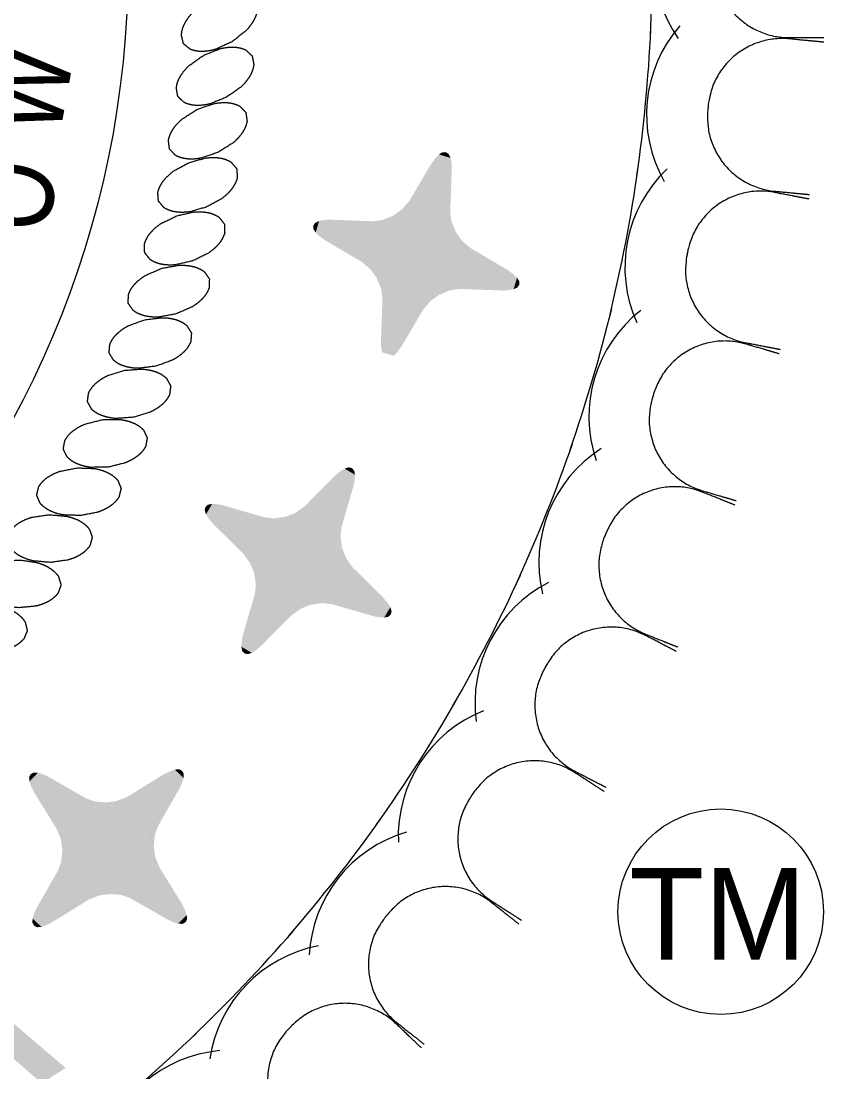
# Model space of a CAD drawing. Header units: feet. Extents: x 715168 to 716636, y 927703 to 928239.
# Drawn here: x 715807.8 to 715815.04, y 927830.44 to 927839.91 of the extents above; entities that cross this region are included whole.
import ezdxf
from ezdxf.enums import TextEntityAlignment as Align

# ---------------------------------------------------------------- set-up
doc = ezdxf.new("R2010")
doc.units = ezdxf.units.FT
doc.header["$MEASUREMENT"] = 0
doc.layers.add('62', color=7, linetype='Continuous', lineweight=0)
doc.styles.add('Style-ENGINEERING', font='ENGINEERING.shx')
doc.styles.add('Style-LOW_RES_FILLED', font='LOW_RES_FILLED.shx')

msp = doc.modelspace()

# ---------------------------------------------------------------- linework, layer by layer
at = {"layer": '62', "color": 7, "linetype": 'Continuous', "lineweight": 13}
msp.add_circle((715814.113, 927831.8803), 0.9264, dxfattribs=at)
at = {"layer": '62', "color": 7, "linetype": 'Continuous', "lineweight": 0}
msp.add_ellipse((715800.1279, 927840.4269), major_axis=(8.6411, 0), ratio=0.999837, dxfattribs=at)
for centre, major_axis, start_param, end_param in [((715814.7253, 927840.4552), (1.2181, 0), 2.519787, 3.756087), ((715799.2598, 927840.4442), (14.2346, 0), 6.23653, 6.32984), ((715814.6619, 927839.0678), (1.2181, 0), 2.424587, 3.660887), ((715799.2654, 927840.5266), (14.2346, 0), 6.141331, 6.234641), ((715799.2788, 927840.6081), (14.2346, 0), 6.046131, 6.139441), ((715814.4669, 927837.6926), (1.2181, 0), 2.329387, 3.565688), ((715799.2998, 927840.688), (14.2346, 0), 5.950931, 6.044241), ((715814.142, 927836.3422), (1.2181, 0), 2.234187, 3.470488), ((715799.3284, 927840.7655), (14.2346, 0), 5.855731, 5.949041), ((715813.6902, 927835.0288), (1.2181, 0), 2.138987, 3.375288), ((715799.3642, 927840.84), (14.2346, 0), 5.760531, 5.853841), ((715813.1156, 927833.7643), (1.2181, 0), 2.043788, 3.280088), ((715799.407, 927840.9107), (14.2346, 0), 5.665332, 5.758642), ((715812.4234, 927832.5601), (1.2181, 0), 1.948588, 3.184888), ((715799.4562, 927840.977), (14.2346, 0), 5.570132, 5.663442), ((715811.6198, 927831.4271), (1.2181, 0), 1.853388, 3.089689), ((715799.5116, 927841.0384), (14.2346, 0), 5.474932, 5.568242), ((715810.7121, 927830.3757), (1.2181, 0), 1.758188, 2.994489), ((715799.5725, 927841.0942), (14.2346, 0), 5.379732, 5.473042), ((715809.7086, 927829.4153), (1.2181, 0), 1.662989, 2.899289)]:
    msp.add_ellipse(centre, major_axis=major_axis, ratio=0.999837, start_param=start_param, end_param=end_param, dxfattribs=at)
for points, weights, knots in [([(715815.0434, 927841.1401), (715814.8856, 927841.1401), (715814.7278, 927841.1401), (715814.0589, 927841.1399), (715814.0589, 927840.4712), (715814.0585, 927840.4505), (715814.0585, 927840.4298), (715814.0589, 927839.7609), (715814.7277, 927839.7609), (715814.8856, 927839.7607), (715815.0434, 927839.7607)], [1, 1, 1, 0.707106781187, 1, 1, 1, 0.707106781187, 1, 1, 1], [0, 0, 0, 0.2, 0.2, 0.4, 0.4, 0.6, 0.6, 0.8, 0.8, 1, 1, 1]), ([(715809.269, 927839.7069), (715809.299, 927839.6816), (715809.3291, 927839.6562), (715809.3846, 927839.6337), (715809.4442, 927839.6359), (715809.5073, 927839.6383), (715809.5672, 927839.6583), (715809.6369, 927839.691), (715809.7071, 927839.7237), (715809.7679, 927839.7714), (715809.8288, 927839.8191), (715809.8734, 927839.8635), (715809.904, 927839.9187), (715809.9329, 927839.9709), (715809.9378, 927840.0303), (715809.9283, 927840.0686), (715809.9192, 927840.1071), (715809.8892, 927840.1325), (715809.8592, 927840.1579), (715809.804, 927840.1804), (715809.7444, 927840.1781), (715809.6813, 927840.1758), (715809.6214, 927840.1558), (715809.5514, 927840.1232), (715809.4814, 927840.0906), (715809.4208, 927840.0429), (715809.3602, 927839.9952), (715809.3152, 927839.9506), (715809.2846, 927839.8954), (715809.2557, 927839.8432), (715809.2509, 927839.7838), (715809.2599, 927839.7453), (715809.269, 927839.7069)], [1, 1, 1, 0.977628081742, 1, 0.989922467594, 1, 1, 1, 1, 1, 0.989922467594, 1, 0.977628081742, 1, 1, 1, 1, 1, 0.977628081742, 1, 0.989922467594, 1, 1, 1, 1, 1, 0.989922467594, 1, 0.977628081742, 1, 1, 1], [0, 0, 0, 0.076923, 0.076923, 0.153846, 0.153846, 0.230769, 0.230769, 0.269231, 0.269231, 0.307692, 0.307692, 0.384615, 0.384615, 0.461538, 0.461538, 0.5, 0.5, 0.538462, 0.538462, 0.615385, 0.615385, 0.692308, 0.692308, 0.730769, 0.730769, 0.769231, 0.769231, 0.846154, 0.846154, 0.923077, 0.923077, 1, 1, 1]), ([(715809.2185, 927839.2299), (715809.2473, 927839.2028), (715809.2761, 927839.1757), (715809.3304, 927839.1504), (715809.3901, 927839.1495), (715809.4532, 927839.1486), (715809.514, 927839.1654), (715809.5856, 927839.1945), (715809.6572, 927839.2236), (715809.7203, 927839.268), (715809.7834, 927839.3123), (715809.8306, 927839.3543), (715809.864, 927839.4078), (715809.8956, 927839.4584), (715809.9036, 927839.5175), (715809.8963, 927839.5563), (715809.8892, 927839.595), (715809.8604, 927839.6221), (715809.8317, 927839.6492), (715809.7779, 927839.6744), (715809.7182, 927839.6753), (715809.6551, 927839.6762), (715809.5942, 927839.6594), (715809.5225, 927839.6306), (715809.4511, 927839.6018), (715809.388, 927839.5572), (715809.325, 927839.5126), (715809.2777, 927839.4705), (715809.2443, 927839.417), (715809.2127, 927839.3664), (715809.2047, 927839.3073), (715809.2115, 927839.2686), (715809.2185, 927839.2299)], [1, 1, 1, 0.977628081742, 1, 0.989922467594, 1, 1, 1, 1, 1, 0.989922467594, 1, 0.977628081742, 1, 1, 1, 1, 1, 0.977628081742, 1, 0.989922467594, 1, 1, 1, 1, 1, 0.989922467594, 1, 0.977628081742, 1, 1, 1], [0, 0, 0, 0.076923, 0.076923, 0.153846, 0.153846, 0.230769, 0.230769, 0.269231, 0.269231, 0.307692, 0.307692, 0.384615, 0.384615, 0.461538, 0.461538, 0.5, 0.5, 0.538462, 0.538462, 0.615385, 0.615385, 0.692308, 0.692308, 0.730769, 0.730769, 0.769231, 0.769231, 0.846154, 0.846154, 0.923077, 0.923077, 1, 1, 1]), ([(715815.0437, 927839.7195), (715814.8865, 927839.7345), (715814.7294, 927839.7495), (715814.0636, 927839.8127), (715814, 927839.147), (715813.998, 927839.1264), (715813.9962, 927839.1057), (715813.9325, 927838.4399), (715814.5983, 927838.3763), (715814.7557, 927838.3613), (715814.9126, 927838.3463)], [1, 1, 1, 0.707106781187, 1, 1, 1, 0.707106781187, 1, 1, 1], [0, 0, 0, 0.2, 0.2, 0.4, 0.4, 0.6, 0.6, 0.8, 0.8, 1, 1, 1]), ([(715809.1436, 927838.7555), (715809.1436, 927838.7555), (715809.171, 927838.7272), (715809.1984, 927838.6989), (715809.251, 927838.6706), (715809.3105, 927838.6666), (715809.3735, 927838.6624), (715809.4351, 927838.676), (715809.508, 927838.7013), (715809.5814, 927838.7264), (715809.6468, 927838.7675), (715809.7122, 927838.8085), (715809.7611, 927838.848), (715809.7973, 927838.8997), (715809.8315, 927838.9486), (715809.8426, 927839.0072), (715809.8373, 927839.0462), (715809.8321, 927839.0853), (715809.8048, 927839.1139), (715809.7776, 927839.1424), (715809.7253, 927839.1705), (715809.6657, 927839.1745), (715809.6027, 927839.1787), (715809.5411, 927839.1651), (715809.4679, 927839.1401), (715809.3948, 927839.1149), (715809.3296, 927839.0737), (715809.2645, 927839.0324), (715809.2151, 927838.9931), (715809.1789, 927838.9413), (715809.1447, 927838.8925), (715809.1337, 927838.8338), (715809.1386, 927838.7946), (715809.1436, 927838.7555)], [1, 1, 1, 1, 0.977628081742, 1, 0.989922467594, 1, 1, 1, 1, 1, 0.989922467594, 1, 0.977628081742, 1, 1, 1, 1, 1, 0.977628081742, 1, 0.989922467594, 1, 1, 1, 1, 1, 0.989922467594, 1, 0.977628081742, 1, 1, 1], [0, 0, 0, 0, 0.076923, 0.076923, 0.153846, 0.153846, 0.230769, 0.230769, 0.269231, 0.269231, 0.307692, 0.307692, 0.384615, 0.384615, 0.461538, 0.461538, 0.5, 0.5, 0.538462, 0.538462, 0.615385, 0.615385, 0.692308, 0.692308, 0.730769, 0.730769, 0.769231, 0.769231, 0.846154, 0.846154, 0.923077, 0.923077, 1, 1, 1]), ([(715809.0437, 927838.2864), (715809.0696, 927838.2564), (715809.0955, 927838.2264), (715809.1465, 927838.1956), (715809.2058, 927838.1885), (715809.2685, 927838.181), (715809.3307, 927838.1913), (715809.4051, 927838.2129), (715809.4794, 927838.2343), (715809.5469, 927838.2718), (715809.6144, 927838.3093), (715809.6653, 927838.3461), (715809.7041, 927838.3959), (715809.7408, 927838.4429), (715809.755, 927838.5008), (715809.7517, 927838.5401), (715809.7487, 927838.5794), (715809.7229, 927838.6094), (715809.6971, 927838.6394), (715809.6463, 927838.67), (715809.5871, 927838.6771), (715809.5244, 927838.6846), (715809.4622, 927838.6743), (715809.3877, 927838.6532), (715809.3137, 927838.6319), (715809.2462, 927838.5943), (715809.1787, 927838.5566), (715809.1276, 927838.5195), (715809.0887, 927838.4698), (715809.052, 927838.4227), (715809.0379, 927838.3648), (715809.0408, 927838.3255), (715809.0437, 927838.2864)], [1, 1, 1, 0.977628081742, 1, 0.989922467594, 1, 1, 1, 1, 1, 0.989922467594, 1, 0.977628081742, 1, 1, 1, 1, 1, 0.977628081742, 1, 0.989922467594, 1, 1, 1, 1, 1, 0.989922467594, 1, 0.977628081742, 1, 1, 1], [0, 0, 0, 0.076923, 0.076923, 0.153846, 0.153846, 0.230769, 0.230769, 0.269231, 0.269231, 0.307692, 0.307692, 0.384615, 0.384615, 0.461538, 0.461538, 0.5, 0.5, 0.538462, 0.538462, 0.615385, 0.615385, 0.692308, 0.692308, 0.730769, 0.730769, 0.769231, 0.769231, 0.846154, 0.846154, 0.923077, 0.923077, 1, 1, 1]), ([(715814.9089, 927838.305), (715814.754, 927838.3348), (715814.5991, 927838.3646), (715813.9421, 927838.491), (715813.8155, 927837.8344), (715813.8113, 927837.814), (715813.8074, 927837.7937), (715813.6811, 927837.1369), (715814.3378, 927837.0104), (715814.4929, 927836.9802), (715814.6479, 927836.9501)], [1, 1, 1, 0.707106781187, 1, 1, 1, 0.707106781187, 1, 1, 1], [0, 0, 0, 0.2, 0.2, 0.4, 0.4, 0.6, 0.6, 0.8, 0.8, 1, 1, 1]), ([(715808.9197, 927837.8225), (715808.9197, 927837.8225), (715808.9438, 927837.7915), (715808.968, 927837.7605), (715809.0174, 927837.7268), (715809.0762, 927837.7166), (715809.1384, 927837.7058), (715809.2011, 927837.7129), (715809.2764, 927837.7306), (715809.352, 927837.748), (715809.421, 927837.782), (715809.4901, 927837.8159), (715809.5433, 927837.8499), (715809.5847, 927837.8975), (715809.6238, 927837.9426), (715809.6409, 927837.9997), (715809.6399, 927838.0392), (715809.6389, 927838.0786), (715809.6147, 927838.1099), (715809.5905, 927838.1411), (715809.5413, 927838.1743), (715809.4825, 927838.1845), (715809.4203, 927838.1953), (715809.3576, 927838.1882), (715809.2821, 927838.171), (715809.207, 927838.1534), (715809.1377, 927838.1194), (715809.0684, 927838.0853), (715809.0154, 927838.0512), (715808.974, 927838.0035), (715808.9349, 927837.9585), (715808.9178, 927837.9014), (715808.9186, 927837.8619), (715808.9197, 927837.8225)], [1, 1, 1, 1, 0.977628081742, 1, 0.989922467594, 1, 1, 1, 1, 1, 0.989922467594, 1, 0.977628081742, 1, 1, 1, 1, 1, 0.977628081742, 1, 0.989922467594, 1, 1, 1, 1, 1, 0.989922467594, 1, 0.977628081742, 1, 1, 1], [0, 0, 0, 0, 0.076923, 0.076923, 0.153846, 0.153846, 0.230769, 0.230769, 0.269231, 0.269231, 0.307692, 0.307692, 0.384615, 0.384615, 0.461538, 0.461538, 0.5, 0.5, 0.538462, 0.538462, 0.615385, 0.615385, 0.692308, 0.692308, 0.730769, 0.730769, 0.769231, 0.769231, 0.846154, 0.846154, 0.923077, 0.923077, 1, 1, 1]), ([(715808.7709, 927837.3662), (715808.7934, 927837.3339), (715808.8159, 927837.3015), (715808.8639, 927837.2653), (715808.922, 927837.2521), (715808.9836, 927837.238), (715809.0466, 927837.2418), (715809.1226, 927837.2554), (715809.199, 927837.2687), (715809.2698, 927837.2992), (715809.3407, 927837.3296), (715809.3955, 927837.3607), (715809.4393, 927837.4062), (715809.4808, 927837.4491), (715809.5009, 927837.5053), (715809.5017, 927837.5448), (715809.5028, 927837.5843), (715809.4805, 927837.6166), (715809.4582, 927837.6489), (715809.4105, 927837.6848), (715809.3523, 927837.6981), (715809.2908, 927837.7121), (715809.2278, 927837.7083), (715809.1517, 927837.6951), (715809.0756, 927837.6818), (715809.0047, 927837.6512), (715808.9339, 927837.6206), (715808.8789, 927837.5894), (715808.835, 927837.544), (715808.7936, 927837.501), (715808.7735, 927837.4449), (715808.7722, 927837.4055), (715808.7709, 927837.3662)], [1, 1, 1, 0.977628081742, 1, 0.989922467594, 1, 1, 1, 1, 1, 0.989922467594, 1, 0.977628081742, 1, 1, 1, 1, 1, 0.977628081742, 1, 0.989922467594, 1, 1, 1, 1, 1, 0.989922467594, 1, 0.977628081742, 1, 1, 1], [0, 0, 0, 0.076923, 0.076923, 0.153846, 0.153846, 0.230769, 0.230769, 0.269231, 0.269231, 0.307692, 0.307692, 0.384615, 0.384615, 0.461538, 0.461538, 0.5, 0.5, 0.538462, 0.538462, 0.615385, 0.615385, 0.692308, 0.692308, 0.730769, 0.730769, 0.769231, 0.769231, 0.846154, 0.846154, 0.923077, 0.923077, 1, 1, 1]), ([(715808.599, 927836.9181), (715808.599, 927836.9181), (715808.6198, 927836.8846), (715808.6406, 927836.851), (715808.6864, 927836.8125), (715808.7438, 927836.7962), (715808.8045, 927836.779), (715808.8676, 927836.7795), (715808.9444, 927836.7891), (715809.0213, 927836.7986), (715809.0937, 927836.825), (715809.1662, 927836.8514), (715809.2223, 927836.88), (715809.2685, 927836.9231), (715809.3121, 927836.9638), (715809.3351, 927837.0188), (715809.3379, 927837.0583), (715809.3411, 927837.0976), (715809.3205, 927837.1311), (715809.3, 927837.1646), (715809.2543, 927837.2028), (715809.1969, 927837.2191), (715809.1361, 927837.2364), (715809.073, 927837.2359), (715808.9963, 927837.2267), (715808.9197, 927837.2171), (715808.8473, 927837.1905), (715808.7749, 927837.1639), (715808.7183, 927837.1354), (715808.6722, 927837.0923), (715808.6286, 927837.0516), (715808.6056, 927836.9966), (715808.6021, 927836.9573), (715808.599, 927836.9181)], [1, 1, 1, 1, 0.977628081742, 1, 0.989922467594, 1, 1, 1, 1, 1, 0.989922467594, 1, 0.977628081742, 1, 1, 1, 1, 1, 0.977628081742, 1, 0.989922467594, 1, 1, 1, 1, 1, 0.989922467594, 1, 0.977628081742, 1, 1, 1], [0, 0, 0, 0, 0.076923, 0.076923, 0.153846, 0.153846, 0.230769, 0.230769, 0.269231, 0.269231, 0.307692, 0.307692, 0.384615, 0.384615, 0.461538, 0.461538, 0.5, 0.5, 0.538462, 0.538462, 0.615385, 0.615385, 0.692308, 0.692308, 0.730769, 0.730769, 0.769231, 0.769231, 0.846154, 0.846154, 0.923077, 0.923077, 1, 1, 1]), ([(715814.6403, 927836.9098), (715814.4889, 927836.9542), (715814.3376, 927836.9985), (715813.6955, 927837.1869), (715813.507, 927836.5452), (715813.501, 927836.5254), (715813.4952, 927836.5056), (715813.3069, 927835.8637), (715813.9487, 927835.6753), (715814.1002, 927835.6306), (715814.2518, 927835.5862)], [1, 1, 1, 0.707106781187, 1, 1, 1, 0.707106781187, 1, 1, 1], [0, 0, 0, 0.2, 0.2, 0.4, 0.4, 0.6, 0.6, 0.8, 0.8, 1, 1, 1]), ([(715808.4038, 927836.4798), (715808.4226, 927836.4452), (715808.4415, 927836.4106), (715808.4855, 927836.3696), (715808.5419, 927836.3504), (715808.6017, 927836.33), (715808.6647, 927836.3271), (715808.7416, 927836.3328), (715808.8189, 927836.3381), (715808.8926, 927836.3608), (715808.9663, 927836.3834), (715809.0242, 927836.409), (715809.0725, 927836.4496), (715809.1182, 927836.4879), (715809.1441, 927836.5417), (715809.1489, 927836.5808), (715809.1542, 927836.62), (715809.1352, 927836.6546), (715809.1162, 927836.6892), (715809.073, 927836.7297), (715809.0165, 927836.749), (715808.9568, 927836.7694), (715808.8937, 927836.7722), (715808.8163, 927836.767), (715808.7393, 927836.7616), (715808.6656, 927836.7387), (715808.5919, 927836.7157), (715808.5343, 927836.6904), (715808.4859, 927836.6498), (715808.4403, 927836.6114), (715808.4144, 927836.5576), (715808.409, 927836.5187), (715808.4038, 927836.4798)], [1, 1, 1, 0.977628081742, 1, 0.989922467594, 1, 1, 1, 1, 1, 0.989922467594, 1, 0.977628081742, 1, 1, 1, 1, 1, 0.977628081742, 1, 0.989922467594, 1, 1, 1, 1, 1, 0.989922467594, 1, 0.977628081742, 1, 1, 1], [0, 0, 0, 0.076923, 0.076923, 0.153846, 0.153846, 0.230769, 0.230769, 0.269231, 0.269231, 0.307692, 0.307692, 0.384615, 0.384615, 0.461538, 0.461538, 0.5, 0.5, 0.538462, 0.538462, 0.615385, 0.615385, 0.692308, 0.692308, 0.730769, 0.730769, 0.769231, 0.769231, 0.846154, 0.846154, 0.923077, 0.923077, 1, 1, 1]), ([(715808.1859, 927836.0521), (715808.203, 927836.0165), (715808.2201, 927835.9809), (715808.2617, 927835.9379), (715808.317, 927835.9157), (715808.3756, 927835.8922), (715808.4384, 927835.8861), (715808.5157, 927835.8877), (715808.5932, 927835.889), (715808.6679, 927835.9077), (715808.7427, 927835.9263), (715808.8017, 927835.949), (715808.8521, 927835.987), (715808.8997, 927836.0229), (715808.9283, 927836.0752), (715808.9353, 927836.1142), (715808.9426, 927836.1528), (715808.9255, 927836.1884), (715808.9085, 927836.224), (715808.8672, 927836.2667), (715808.8118, 927836.2889), (715808.7532, 927836.3124), (715808.6904, 927836.3185), (715808.6129, 927836.3173), (715808.5357, 927836.316), (715808.461, 927836.2969), (715808.3863, 927836.2778), (715808.3272, 927836.2556), (715808.2768, 927836.2176), (715808.2292, 927836.1817), (715808.2005, 927836.1293), (715808.1932, 927836.0907), (715808.1859, 927836.0521)], [1, 1, 1, 0.977628081742, 1, 0.989922467594, 1, 1, 1, 1, 1, 0.989922467594, 1, 0.977628081742, 1, 1, 1, 1, 1, 0.977628081742, 1, 0.989922467594, 1, 1, 1, 1, 1, 0.989922467594, 1, 0.977628081742, 1, 1, 1], [0, 0, 0, 0.076923, 0.076923, 0.153846, 0.153846, 0.230769, 0.230769, 0.269231, 0.269231, 0.307692, 0.307692, 0.384615, 0.384615, 0.461538, 0.461538, 0.5, 0.5, 0.538462, 0.538462, 0.615385, 0.615385, 0.692308, 0.692308, 0.730769, 0.730769, 0.769231, 0.769231, 0.846154, 0.846154, 0.923077, 0.923077, 1, 1, 1]), ([(715807.946, 927835.6365), (715807.946, 927835.6365), (715807.9612, 927835.6001), (715807.9765, 927835.5637), (715808.0155, 927835.5184), (715808.0697, 927835.4933), (715808.1269, 927835.4668), (715808.1894, 927835.4574), (715808.2667, 927835.4548), (715808.3442, 927835.4521), (715808.4198, 927835.4672), (715808.4954, 927835.4822), (715808.5554, 927835.5012), (715808.6077, 927835.5365), (715808.6572, 927835.5699), (715808.6885, 927835.6207), (715808.6974, 927835.659), (715808.7069, 927835.6974), (715808.6917, 927835.7338), (715808.6765, 927835.7702), (715808.6375, 927835.8151), (715808.5833, 927835.8402), (715808.526, 927835.8667), (715808.4636, 927835.8761), (715808.3864, 927835.8792), (715808.3093, 927835.8819), (715808.2334, 927835.8666), (715808.1576, 927835.8513), (715808.0976, 927835.8323), (715808.0453, 927835.797), (715807.9958, 927835.7636), (715807.9645, 927835.7128), (715807.9552, 927835.6746), (715807.946, 927835.6365)], [1, 1, 1, 1, 0.977628081742, 1, 0.989922467594, 1, 1, 1, 1, 1, 0.989922467594, 1, 0.977628081742, 1, 1, 1, 1, 1, 0.977628081742, 1, 0.989922467594, 1, 1, 1, 1, 1, 0.989922467594, 1, 0.977628081742, 1, 1, 1], [0, 0, 0, 0, 0.076923, 0.076923, 0.153846, 0.153846, 0.230769, 0.230769, 0.269231, 0.269231, 0.307692, 0.307692, 0.384615, 0.384615, 0.461538, 0.461538, 0.5, 0.5, 0.538462, 0.538462, 0.615385, 0.615385, 0.692308, 0.692308, 0.730769, 0.730769, 0.769231, 0.769231, 0.846154, 0.846154, 0.923077, 0.923077, 1, 1, 1]), ([(715814.2402, 927835.5462), (715814.0938, 927835.6049), (715813.9474, 927835.6636), (715813.326, 927835.9121), (715813.0774, 927835.2912), (715813.0696, 927835.272), (715813.0619, 927835.253), (715812.8134, 927834.6318), (715813.4344, 927834.3833), (715813.5808, 927834.3243), (715813.7274, 927834.2657)], [1, 1, 1, 0.707106781187, 1, 1, 1, 0.707106781187, 1, 1, 1], [0, 0, 0, 0.2, 0.2, 0.4, 0.4, 0.6, 0.6, 0.8, 0.8, 1, 1, 1]), ([(715807.6846, 927835.2339), (715807.6978, 927835.1968), (715807.7111, 927835.1597), (715807.7478, 927835.1124), (715807.8005, 927835.0845), (715807.8564, 927835.055), (715807.9182, 927835.0424), (715807.9952, 927835.0357), (715808.0722, 927835.029), (715808.1486, 927835.0399), (715808.225, 927835.0507), (715808.286, 927835.067), (715808.3401, 927835.0995), (715808.3912, 927835.1303), (715808.4252, 927835.1793), (715808.4362, 927835.2173), (715808.4475, 927835.2551), (715808.4342, 927835.2922), (715808.4209, 927835.3293), (715808.3844, 927835.3761), (715808.3316, 927835.404), (715808.2758, 927835.4335), (715808.214, 927835.4461), (715808.137, 927835.4529), (715808.0602, 927835.4596), (715807.9837, 927835.4486), (715807.9073, 927835.4375), (715807.8462, 927835.4215), (715807.7921, 927835.389), (715807.741, 927835.3583), (715807.707, 927835.3092), (715807.6958, 927835.2717), (715807.6846, 927835.2339)], [1, 1, 1, 0.977628081742, 1, 0.989922467594, 1, 1, 1, 1, 1, 0.989922467594, 1, 0.977628081742, 1, 1, 1, 1, 1, 0.977628081742, 1, 0.989922467594, 1, 1, 1, 1, 1, 0.989922467594, 1, 0.977628081742, 1, 1, 1], [0, 0, 0, 0.076923, 0.076923, 0.153846, 0.153846, 0.230769, 0.230769, 0.269231, 0.269231, 0.307692, 0.307692, 0.384615, 0.384615, 0.461538, 0.461538, 0.5, 0.5, 0.538462, 0.538462, 0.615385, 0.615385, 0.692308, 0.692308, 0.730769, 0.730769, 0.769231, 0.769231, 0.846154, 0.846154, 0.923077, 0.923077, 1, 1, 1]), ([(715807.4022, 927834.8454), (715807.4022, 927834.8454), (715807.4136, 927834.8078), (715807.4251, 927834.7701), (715807.4592, 927834.7209), (715807.5104, 927834.6904), (715807.5646, 927834.658), (715807.6257, 927834.6421), (715807.7022, 927834.6314), (715807.7791, 927834.6207), (715807.8559, 927834.6275), (715807.9327, 927834.6343), (715807.9943, 927834.6474), (715808.05, 927834.6771), (715808.1027, 927834.7051), (715808.1391, 927834.7523), (715808.1521, 927834.7897), (715808.1654, 927834.8267), (715808.154, 927834.8647), (715808.1426, 927834.9026), (715808.1087, 927834.951), (715808.0575, 927834.9816), (715808.0033, 927835.014), (715807.9422, 927835.0298), (715807.8657, 927835.0408), (715807.789, 927835.0516), (715807.7122, 927835.0445), (715807.6354, 927835.0373), (715807.5736, 927835.0245), (715807.5179, 927834.9949), (715807.4652, 927834.9668), (715807.4287, 927834.9196), (715807.4153, 927834.8825), (715807.4022, 927834.8454)], [1, 1, 1, 1, 0.977628081742, 1, 0.989922467594, 1, 1, 1, 1, 1, 0.989922467594, 1, 0.977628081742, 1, 1, 1, 1, 1, 0.977628081742, 1, 0.989922467594, 1, 1, 1, 1, 1, 0.989922467594, 1, 0.977628081742, 1, 1, 1], [0, 0, 0, 0, 0.076923, 0.076923, 0.153846, 0.153846, 0.230769, 0.230769, 0.269231, 0.269231, 0.307692, 0.307692, 0.384615, 0.384615, 0.461538, 0.461538, 0.5, 0.5, 0.538462, 0.538462, 0.615385, 0.615385, 0.692308, 0.692308, 0.730769, 0.730769, 0.769231, 0.769231, 0.846154, 0.846154, 0.923077, 0.923077, 1, 1, 1]), ([(715807.1002, 927834.4723), (715807.1002, 927834.4723), (715807.1096, 927834.4343), (715807.119, 927834.3962), (715807.1504, 927834.3451), (715807.2, 927834.3119), (715807.2524, 927834.2768), (715807.3126, 927834.2577), (715807.3886, 927834.2432), (715807.4646, 927834.2284), (715807.5417, 927834.2313), (715807.6188, 927834.2341), (715807.681, 927834.2437), (715807.7382, 927834.2704), (715807.7922, 927834.2957), (715807.8311, 927834.3409), (715807.846, 927834.3774), (715807.861, 927834.4141), (715807.8519, 927834.4522), (715807.8429, 927834.4903), (715807.8111, 927834.5409), (715807.7616, 927834.5741), (715807.7092, 927834.6093), (715807.649, 927834.6283), (715807.5732, 927834.6433), (715807.4972, 927834.658), (715807.4201, 927834.6549), (715807.3431, 927834.6518), (715807.2806, 927834.6423), (715807.2234, 927834.6156), (715807.1693, 927834.5904), (715807.1305, 927834.5451), (715807.1152, 927834.5088), (715807.1002, 927834.4723)], [1, 1, 1, 1, 0.977628081742, 1, 0.989922467594, 1, 1, 1, 1, 1, 0.989922467594, 1, 0.977628081742, 1, 1, 1, 1, 1, 0.977628081742, 1, 0.989922467594, 1, 1, 1, 1, 1, 0.989922467594, 1, 0.977628081742, 1, 1, 1], [0, 0, 0, 0, 0.076923, 0.076923, 0.153846, 0.153846, 0.230769, 0.230769, 0.269231, 0.269231, 0.307692, 0.307692, 0.384615, 0.384615, 0.461538, 0.461538, 0.5, 0.5, 0.538462, 0.538462, 0.615385, 0.615385, 0.692308, 0.692308, 0.730769, 0.730769, 0.769231, 0.769231, 0.846154, 0.846154, 0.923077, 0.923077, 1, 1, 1]), ([(715813.7125, 927834.2271), (715813.5721, 927834.2996), (715813.4318, 927834.372), (715812.837, 927834.6782), (715812.5305, 927834.0838), (715812.5209, 927834.0656), (715812.5116, 927834.0473), (715812.205, 927833.4525), (715812.7995, 927833.146), (715812.94, 927833.0734), (715813.0803, 927833.0008)], [1, 1, 1, 0.707106781187, 1, 1, 1, 0.707106781187, 1, 1, 1], [0, 0, 0, 0.2, 0.2, 0.4, 0.4, 0.6, 0.6, 0.8, 0.8, 1, 1, 1]), ([(715813.0615, 927832.9642), (715812.9287, 927833.0496), (715812.7959, 927833.1349), (715812.2329, 927833.4963), (715811.8713, 927832.9337), (715811.8599, 927832.9164), (715811.8489, 927832.8988), (715811.4873, 927832.3362), (715812.05, 927831.9747), (715812.1829, 927831.8891), (715812.3158, 927831.8038)], [1, 1, 1, 0.707106781187, 1, 1, 1, 0.707106781187, 1, 1, 1], [0, 0, 0, 0.2, 0.2, 0.4, 0.4, 0.6, 0.6, 0.8, 0.8, 1, 1, 1]), ([(715812.2932, 927831.7689), (715812.1694, 927831.8664), (715812.0456, 927831.9638), (715811.5192, 927832.3773), (715811.1058, 927831.8516), (715811.0927, 927831.8354), (715811.0801, 927831.8192), (715810.6666, 927831.2933), (715811.1924, 927830.8799), (715811.3165, 927830.7822), (715811.4404, 927830.6847)], [1, 1, 1, 0.707106781187, 1, 1, 1, 0.707106781187, 1, 1, 1], [0, 0, 0, 0.2, 0.2, 0.4, 0.4, 0.6, 0.6, 0.8, 0.8, 1, 1, 1]), ([(715811.4149, 927830.6517), (715811.3008, 927830.7606), (715811.1868, 927830.8694), (715810.7024, 927831.3311), (715810.2408, 927830.8471), (715810.2265, 927830.8321), (715810.2123, 927830.817), (715809.7506, 927830.333), (715810.2346, 927829.8715), (715810.3489, 927829.7622), (715810.463, 927829.6533)], [1, 1, 1, 0.707106781187, 1, 1, 1, 0.707106781187, 1, 1, 1], [0, 0, 0, 0.2, 0.2, 0.4, 0.4, 0.6, 0.6, 0.8, 0.8, 1, 1, 1])]:
    msp.add_rational_spline(points, weights, degree=2, knots=knots, dxfattribs=at)
for points in [[(715811.6769, 927838.6765), (715811.5719, 927838.7072), (715811.6603, 927838.7111), (715811.6036, 927838.7273)], [(715811.6603, 927838.7111), (715811.6036, 927838.7273), (715811.6338, 927838.7285)], [(715811.6882, 927838.5823), (715811.4998, 927838.6174), (715811.6861, 927838.627), (715811.5387, 927838.6723)], [(715811.6861, 927838.627), (715811.5387, 927838.6723), (715811.6769, 927838.6765), (715811.5719, 927838.7072)], [(715811.6882, 927838.5828), (715811.4995, 927838.6174), (715811.674, 927838.1885), (715811.3076, 927838.2922)], [(715811.674, 927838.1885), (715811.3076, 927838.2922), (715811.6853, 927838.1035), (715811.2401, 927838.2122)], [(715811.0648, 927838.1165), (715810.9549, 927837.6726), (715811.163, 927838.1573), (715811.0019, 927837.6076)], [(715811.7286, 927838.0044), (715811.1767, 927838.1669), (715811.7349, 927837.9903), (715811.1627, 927838.1564)], [(715811.6853, 927838.1035), (715811.2414, 927838.214), (715811.7264, 927838.0056), (715811.1764, 927838.1669)], [(715810.4573, 927838.0915), (715810.441, 927838.0344), (715810.4396, 927838.0645)], [(715810.4918, 927838.1077), (715810.4608, 927838.0027), (715810.4573, 927838.0915), (715810.441, 927838.0344)], [(715810.5417, 927838.1169), (715810.4963, 927837.9694), (715810.4918, 927838.1077), (715810.4608, 927838.0027)], [(715810.5862, 927838.1193), (715810.5508, 927837.9307), (715810.5417, 927838.1169), (715810.4963, 927837.9694)], [(715810.9803, 927838.1051), (715810.8766, 927837.7388), (715811.0648, 927838.1165), (715810.9561, 927837.671)], [(715812.1516, 927837.4804), (715812.1867, 927837.6689), (715811.7572, 927837.4945), (715811.8611, 927837.8608)], [(715810.8157, 927835.8197), (715810.7217, 927835.8752), (715810.8083, 927835.8572), (715810.7571, 927835.8868)], [(715810.8083, 927835.8572), (715810.7571, 927835.8868), (715810.7865, 927835.8806)], [(715810.8041, 927835.7261), (715810.6296, 927835.8057), (715810.6941, 927835.3472), (715810.3643, 927835.5369)], [(715810.8041, 927835.7258), (715810.6296, 927835.8057), (715810.8125, 927835.7689), (715810.6808, 927835.8489)], [(715809.528, 927835.5571), (715809.4723, 927835.463), (715809.4901, 927835.5496), (715809.4607, 927835.4984)], [(715809.4901, 927835.5496), (715809.4607, 927835.4984), (715809.4665, 927835.5278)], [(715809.6219, 927835.5448), (715809.5423, 927835.371), (715809.5781, 927835.5537), (715809.4981, 927835.4221)], [(715810.0857, 927835.426), (715809.8704, 927835.0224), (715810.1907, 927835.4416), (715809.9004, 927834.9474)], [(715810.702, 927835.1548), (715810.2061, 927835.4472), (715810.705, 927835.1402), (715810.1907, 927835.4408)], [(715810.6847, 927835.2617), (715810.2806, 927835.4766), (715810.6999, 927835.1573), (715810.2064, 927835.4475)], [(715810.6059, 927834.6535), (715810.7957, 927834.9837), (715810.5205, 927834.6635), (715810.7345, 927835.0685)], [(715810.9849, 927834.5441), (715811.0645, 927834.7186), (715810.6059, 927834.6535), (715810.7957, 927834.9837)], [(715809.9121, 927834.7421), (715810.2422, 927834.5522), (715809.922, 927834.8271), (715810.3277, 927834.6127)], [(715811.028, 927834.5352), (715811.1081, 927834.6667), (715811.0786, 927834.5319), (715811.1344, 927834.6265)], [(715809.7939, 927834.32), (715809.9257, 927834.24), (715809.7908, 927834.2697), (715809.885, 927834.2138)], [(715807.9186, 927833.1346), (715807.8777, 927833.092), (715807.8903, 927833.1196)], [(715809.2366, 927832.9968), (715809.0863, 927833.1156), (715809.255, 927833.0372), (715809.1461, 927833.1453)], [(715809.255, 927833.0372), (715809.1461, 927833.1453), (715809.2702, 927833.0854), (715809.1916, 927833.1615)], [(715809.272, 927833.1238), (715809.2291, 927833.1646), (715809.2566, 927833.1516)], [(715808.0456, 927833.0997), (715807.9269, 927832.9492), (715808.0051, 927833.1184), (715807.8961, 927833.0088)], [(715809.0034, 927832.4659), (715808.5902, 927832.8668), (715809.0026, 927832.4509), (715808.5732, 927832.8644)], [(715808.168, 927832.3313), (715808.5096, 927832.0269), (715808.1772, 927832.4368), (715808.5891, 927832.0387)], [(715808.7111, 927832.0312), (715809.0154, 927832.3726), (715808.6053, 927832.0403), (715809.0038, 927832.4521)], [(715808.7915, 927832.0016), (715809.0538, 927832.2775), (715808.7111, 927832.0312), (715809.0146, 927832.3746)], [(715808.1384, 927832.251), (715808.4145, 927831.9886), (715808.168, 927832.3313), (715808.5117, 927832.0274)], [(715809.1342, 927831.8055), (715809.2525, 927831.9562), (715808.7915, 927832.0016), (715809.0538, 927832.2775)], [(715807.9424, 927831.9085), (715808.093, 927831.7901), (715808.1384, 927832.251), (715808.4145, 927831.9886)], [(715807.9091, 927831.8201), (715807.9873, 927831.7434), (715807.907, 927831.7817), (715807.9502, 927831.7405)], [(715809.1741, 927831.7867), (715809.2828, 927831.8963), (715809.222, 927831.7718), (715809.2991, 927831.8505)], [(715809.222, 927831.7718), (715809.2991, 927831.8505), (715809.2608, 927831.7706), (715809.3015, 927831.8135)]]:
    msp.add_solid(points, dxfattribs=at)
at = {"layer": '62', "color": 7, "linetype": 'Continuous', "lineweight": 0, "extrusion": (0, 0, -1)}
for points in [[(-715811.7349, 927837.9903), (-715811.1627, 927838.1564), (-715811.5762, 927837.4436), (-715811.0015, 927837.6086)], [(-715810.5859, 927838.1193), (-715810.5508, 927837.9307), (-715810.9803, 927838.1051), (-715810.8766, 927837.7388)], [(-715811.6727, 927837.4833), (-715811.7827, 927837.927), (-715811.5744, 927837.4423), (-715811.7356, 927837.992)], [(-715811.7572, 927837.4945), (-715811.8611, 927837.8608), (-715811.6727, 927837.4833), (-715811.7815, 927837.9285)], [(-715811.5762, 927837.4436), (-715811.0015, 927837.6086), (-715811.5624, 927837.4307), (-715811.0132, 927837.5919)], [(-715811.0523, 927837.496), (-715811.4961, 927837.3858), (-715811.011, 927837.5938), (-715811.5612, 927837.4328)], [(-715812.1512, 927837.4804), (-715812.1867, 927837.6689), (-715812.1957, 927837.4827), (-715812.2413, 927837.6297)], [(-715812.1957, 927837.4827), (-715812.2413, 927837.6297), (-715812.2458, 927837.492), (-715812.2766, 927837.5968)], [(-715812.2458, 927837.492), (-715812.2766, 927837.5968), (-715812.2803, 927837.5082), (-715812.2968, 927837.5652)], [(-715811.0635, 927837.4111), (-715811.4299, 927837.3075), (-715811.0523, 927837.496), (-715811.4975, 927837.3874)], [(-715812.2803, 927837.5082), (-715812.2968, 927837.5652), (-715812.2979, 927837.5348)], [(-715811.0493, 927837.0168), (-715811.238, 927836.9824), (-715811.0635, 927837.4111), (-715811.4299, 927837.3075)], [(-715811.0493, 927837.0172), (-715811.2376, 927836.9824), (-715811.0514, 927836.9725), (-715811.1988, 927836.9273)], [(-715811.0514, 927836.9725), (-715811.1988, 927836.9273), (-715811.0606, 927836.9231), (-715811.1655, 927836.8919)], [(-715810.8125, 927835.7689), (-715810.6808, 927835.8489), (-715810.8157, 927835.8197), (-715810.7217, 927835.8752)], [(-715809.5781, 927835.5537), (-715809.4981, 927835.4221), (-715809.528, 927835.5571), (-715809.4723, 927835.463)], [(-715809.6214, 927835.5448), (-715809.5423, 927835.371), (-715810.0007, 927835.4354), (-715809.8109, 927835.1057)], [(-715810.6941, 927835.3472), (-715810.3643, 927835.5369), (-715810.6847, 927835.2617), (-715810.279, 927835.4763)], [(-715810.0007, 927835.4354), (-715809.8109, 927835.1057), (-715810.0857, 927835.426), (-715809.8716, 927835.0203)], [(-715810.705, 927835.1402), (-715810.1907, 927835.4408), (-715810.4176, 927834.6481), (-715809.9004, 927834.9486)], [(-715810.5205, 927834.6635), (-715810.7358, 927835.0668), (-715810.4155, 927834.6473), (-715810.7062, 927835.1415)], [(-715810.4176, 927834.6481), (-715809.9004, 927834.9486), (-715810.4009, 927834.6391), (-715809.9075, 927834.9295)], [(-715809.922, 927834.8271), (-715810.3255, 927834.6119), (-715809.9062, 927834.932), (-715810.4, 927834.6418)], [(-715809.8022, 927834.3632), (-715809.9767, 927834.2838), (-715809.9121, 927834.7421), (-715810.2422, 927834.5522)], [(-715810.9845, 927834.5441), (-715811.0645, 927834.7186), (-715811.028, 927834.5352), (-715811.1081, 927834.6667)], [(-715811.0786, 927834.5319), (-715811.1344, 927834.6265), (-715811.1164, 927834.5394), (-715811.1456, 927834.591)], [(-715811.1164, 927834.5394), (-715811.1456, 927834.591), (-715811.1397, 927834.561)], [(-715809.8026, 927834.3637), (-715809.9767, 927834.2834), (-715809.7939, 927834.32), (-715809.9257, 927834.24)], [(-715809.7908, 927834.2697), (-715809.885, 927834.2138), (-715809.7978, 927834.2317), (-715809.8492, 927834.2022)], [(-715809.7978, 927834.2317), (-715809.8492, 927834.2022), (-715809.8197, 927834.2083)], [(-715807.9568, 927833.1332), (-715807.8806, 927833.0545), (-715807.9186, 927833.1346), (-715807.8777, 927833.092)], [(-715808.0051, 927833.1184), (-715807.8961, 927833.0088), (-715807.9568, 927833.1332), (-715807.8806, 927833.0545)], [(-715809.2702, 927833.0854), (-715809.1916, 927833.1615), (-715809.272, 927833.1238), (-715809.2291, 927833.1646)], [(-715808.0453, 927833.0997), (-715807.9269, 927832.9492), (-715808.3879, 927832.9039), (-715808.1256, 927832.6279)], [(-715809.237, 927832.9971), (-715809.0863, 927833.1156), (-715809.0408, 927832.6543), (-715808.7647, 927832.9168)], [(-715808.3879, 927832.9039), (-715808.1256, 927832.6279), (-715808.4682, 927832.8743), (-715808.1648, 927832.5308)], [(-715808.4682, 927832.8743), (-715808.1638, 927832.5328), (-715808.5737, 927832.8652), (-715808.1751, 927832.4529)], [(-715809.0026, 927832.4509), (-715808.5732, 927832.8644), (-715808.6073, 927832.0403), (-715808.1756, 927832.4541)], [(-715809.0112, 927832.5741), (-715808.6694, 927832.8781), (-715809.0017, 927832.4688), (-715808.5902, 927832.8673)], [(-715809.0408, 927832.6543), (-715808.7647, 927832.9168), (-715809.0112, 927832.5741), (-715808.6673, 927832.8776)], [(-715808.6073, 927832.0403), (-715808.1756, 927832.4541), (-715808.5891, 927832.0362), (-715808.1779, 927832.4343)], [(-715807.9424, 927831.9088), (-715808.093, 927831.7897), (-715807.924, 927831.8684), (-715808.0335, 927831.7593)], [(-715809.1337, 927831.8058), (-715809.2525, 927831.9562), (-715809.1741, 927831.7867), (-715809.2828, 927831.8963)], [(-715807.924, 927831.8684), (-715808.0335, 927831.7593), (-715807.9091, 927831.8201), (-715807.9873, 927831.7434)], [(-715809.2608, 927831.7706), (-715809.3015, 927831.8135), (-715809.2887, 927831.7859)], [(-715807.907, 927831.7817), (-715807.9502, 927831.7405), (-715807.9229, 927831.7538)]]:
    msp.add_solid(points, dxfattribs=at)

# ---------------------------------------------------------------- texts
at = {"layer": '62', "color": 7, "linetype": 'Continuous', "lineweight": 0}
for s, height, rotation, style, width, p in [('W', 0.7526, 79.74973, 'Style-ENGINEERING', 0.800027, (715808.2169, 927839.2291)), ('O', 0.7526, 82.78524, 'Style-ENGINEERING', 0.800027, (715808.0947, 927838.2935)), ('A', 2.4584, 32.76188, 'Style-LOW_RES_FILLED', 0.816303, (715807.4588, 927829.9905))]:
    msp.add_text(s, height=height, rotation=rotation, dxfattribs=dict(at, style=style, width=width)).set_placement(p, align=Align.CENTER)
at = {"layer": '62', "color": 7, "linetype": 'Continuous', "lineweight": 13, "style": 'Style-LOW_RES_FILLED'}
msp.add_text('TM', height=0.826, dxfattribs=at).set_placement((715814.0863, 927831.8602), align=Align.MIDDLE_CENTER)

doc.saveas('drawing.dxf')
